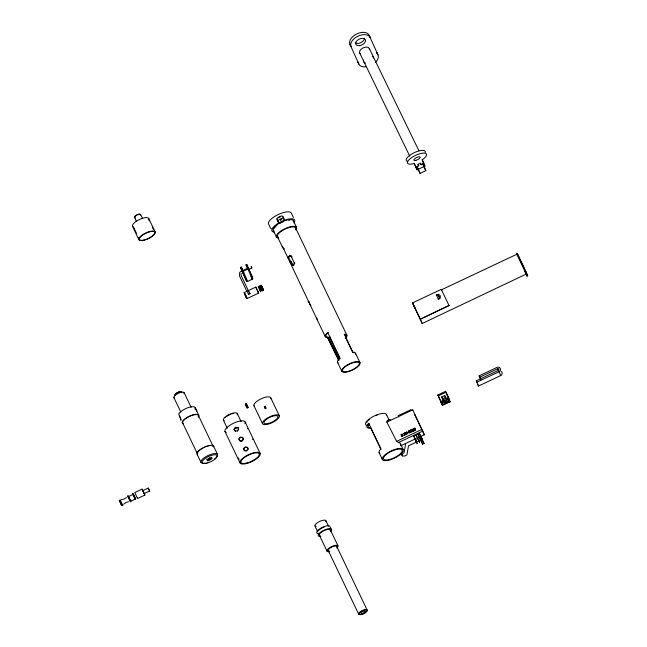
<?xml version="1.0" encoding="UTF-8"?>
<svg xmlns="http://www.w3.org/2000/svg" width="647" height="647" viewBox="0 0 647 647"><rect width="100%" height="100%" fill="white"/><g stroke="black" fill="none" stroke-linecap="round" stroke-linejoin="round"><path stroke-width="0.97" d="M415.075 428.33L414.007 428.476L414.023 429.446M290.002 262.132L290.924 261.267L292.598 264.663A2.394 1.027 74.4 0 0 293.495 265.359L293.657 265.335A2.394 1.278 77.8 0 0 294.094 265.035M329.735 528.947L330.415 530.556A6.098 2.095 -25.6 0 1 330.285 530.904M317.265 533.314A7.424 2.548 -25.6 0 1 320.783 528.195A7.424 2.548 -25.6 0 1 329.711 525.979L331.62 530.111A7.424 2.548 -25.6 0 1 330.811 531.486M413.999 428.824L414.298 429.365L415.22 429.252M405.653 443.696L404.084 452.69C399.304 455.189 403.413 457.704 406.923 454.857L408.5 445.856L420.696 440.097L419.353 437.251L420.696 440.097M415.544 429.721L414.84 430.392M415.544 429.956L415.01 429.39M241.113 273.471L241.08 275.371L248.602 291.239M238.476 430.053L238.614 429.551A2.087 1.917 6.5 0 0 237.756 427.756L235.637 427.586L234.432 429.325A2.087 1.925 -53.6 0 0 235.298 431.12L235.767 431.331M248.44 294.684L248.48 294.522A1.245 1.245 0 0 1 248.982 293.859L249.281 293.722A1.245 1.245 0 0 1 250.114 293.754M404.666 432.908L405.612 434.889L404.909 433.886L404.116 435.496M404.157 435.577L404.836 433.741L404.488 432.997M290.729 261.784L290.924 261.267M414.945 428.282C415.948 428.783 413.748 428.007 414.064 429.155M309.533 302.642L308.902 301.745M247.817 449.997L248.068 449.317A2.087 1.917 6.5 0 0 247.203 447.522L245.092 447.344L243.887 449.083A2.087 1.925 -53.6 0 0 244.744 450.886L246.806 450.935M290.277 261.38L291.805 264.558A2.37 1.019 74.4 0 0 292.703 265.456L292.856 265.48A2.394 1.278 77.8 0 0 293.455 265.149L293.601 264.971A2.394 1.512 81.7 0 0 293.916 264.259L293.981 263.976A2.37 1.698 86.4 0 0 293.778 261.865L291.417 256.932A2.37 1.698 86.4 0 0 290.082 255.832L289.88 255.816A2.394 1.512 81.7 0 0 289.314 256.026L288.069 258.088L289.953 255.905A2.394 1.512 81.7 0 1 290.511 255.702L290.738 255.711M240.757 271.425L239.625 272.678L239.511 275.897L246.774 291.215M123.682 504.248L126.036 502.444L128.551 501.789M414.654 428.274L413.805 428.815M126.521 497.47L124.07 499.144L121.151 499.662M260.086 288.91L260.862 288.877M414.8 430.19C415.528 430.053 413.797 430.328 414.711 430.158M237.36 431.177L237.829 430.894M242.083 441.06L243.337 439.434A2.087 1.917 6.5 0 0 242.479 437.639L240.369 437.461L239.164 439.208A2.087 1.925 -53.6 0 0 240.021 441.003M308.158 301.728C310.293 302.861 309.945 306.274 310.9 305.707M278.752 222.98L284.502 220.271L282.715 216.333A3.178 1.092 -25.6 0 0 279.407 216.68A3.178 1.092 -25.6 0 0 276.956 219.042L278.752 222.98L276.956 219.042M265.221 406.251L264.405 407.036L265.221 406.251L266.224 408.378L265.124 408.5M308.732 301.462L308.215 301.866L308.797 302.036M418.019 164.362L420.421 163.23L421.06 164.581L422.742 163.788L425.807 170.679L420.057 173.388L416.983 166.505L418.666 165.713L418.019 164.362L418.73 166.044M417.04 169.854L424.95 166.125L422.256 159.777L422.984 159.275A10.465 3.591 -25.6 0 0 423.381 153.096A10.465 3.591 -25.6 0 0 408.872 159.938A10.465 3.591 -25.6 0 0 413.514 163.74L414.347 163.513L417.04 169.854L414.217 163.537M240.53 267.437L241.299 267.074L242.932 270.486L247.623 268.27L245.997 264.858L246.758 264.494L252.799 278.339A0.849 0.793 -23 0 1 252.314 279.221L247.615 281.437A0.849 0.793 -23 0 1 246.62 281.251L240.53 267.437L246.475 281.016M284.397 248.699L283.661 249.046L282.108 246.402L277.506 236.778M242.164 270.85A0.849 0.793 -23 0 0 243.272 271.206L247.971 268.99A0.849 0.793 -23 0 0 248.391 267.915M248.488 269.581L251.861 267.987L251.57 267.34M242.876 272.969L243.644 272.605M245.561 278.962L246.329 278.606M251.02 276.39L251.788 276.026M251.942 278.436L252.71 278.081L246.758 264.494M245.909 296.528L246.814 297.83L244.073 292.638L255.767 287.106L256.244 288.061M262.181 288.198L261.234 285.537L263.531 290.406L261.032 285.084L263.442 290.22L261.962 287.689M246.572 297.943L244.461 293.487L246.588 297.296M244.073 292.63L244.703 293.374M261.202 286.103L261.631 286.435M261.477 286.103L261.388 286.548M245.221 294.967L245.043 294.094L246.814 297.83M262.981 289.824L260.992 285.65M244.461 293.487L246.887 298.623L258.606 293.148L258.032 291.837M516.913 254.595L516.532 253.753L517.252 253.414L527.693 275.735L526.973 276.075L526.124 274.296M524.879 271.263L526.286 274.587L526.076 274.15L422.2 323.516L412.527 302.893L441.286 289.322L441.658 290.099M441.731 290.325L441.505 289.791L516.767 254.295M438.456 295.647L437.93 294.555L436.418 295.097L438.698 294.345L440.251 295.744L440.356 297.814L438.391 299.246L439.831 298.566L438.698 296.156M420.324 319.222L449.026 305.505L420.324 319.222L422.2 323.516M247.13 408.031L245.342 404.043L246.297 403.591L248.084 407.578L247.13 408.031L246.272 406.235L247.324 405.774L248.084 407.578M526.973 276.075L525.235 271.975L525.954 271.635M128.494 496.597L133.047 494.454L133.856 496.087M137.253 497.834L137.576 498.481L144.888 495.076L142.785 490.628L148.203 488.064L149.603 491.033L144.184 493.588L143.715 492.545M129.821 499.33C129.796 502.727 136.84 499.161 134.374 497.179M437.841 394.921L441.181 401.924L443.51 400.825L441.683 396.967L444.724 395.584L446.527 399.401L448.856 398.301L448.662 397.848L445.516 391.306L437.873 395.01L441.335 402.984M480.802 379.684L479.16 375.826L496.993 367.415A2.548 2.386 -23 0 1 500.325 368.483A2.548 2.386 -23 0 1 499.055 371.726L476.912 382.167L476.265 380.824L498.522 370.31A0.954 0.89 -23 0 0 497.753 368.717L479.807 377.169L480.786 379.482M438.31 395.859L445.977 392.236M400.493 444.885A11.557 3.971 -25.6 0 0 399.062 442.75L396.651 441.359L386.833 422.087C386.17 420.493 390.295 418.31 390.642 420.283M386.833 422.087L412.697 409.883L424.351 434.752M445.581 397.428L446.009 398.439L442.993 399.862L442.564 398.851L445.548 397.355M446.527 399.401L446.333 398.948L448.662 397.848M441.044 402.329L448.719 398.714L445.548 391.395M449.754 400.938L450.207 401.852L448.824 398.948L441.157 402.571L442.548 405.491L441.634 403.477L449.511 400.347L446.187 402.159M477.898 384.682L478.545 386.024L500.689 375.583A2.548 2.386 -23 0 0 501.142 371.41M444.424 402.855L449.576 400.517M442.516 405.402L450.183 401.779M400.97 434.647L401.916 436.628L401.189 434.638M401.908 434.299L402.814 436.199L401.876 434.226M403.348 433.53L404.626 434.145M405.37 432.576L406.179 434.291L405.976 432.293L407.529 433.563M406.923 431.84L407.861 433.822L406.179 432.528L406.13 434.638L405.184 432.665M408.613 431.137L410.424 432.261L408.58 431.064M409.802 430.481C413.878 435.787 404.561 428.484 410.538 432.56M412.244 431.565C412.713 428.484 408.346 431.533 411.557 429.657L412.503 431.638L411.104 432.099M412.754 429.09L413.619 430.91L414.242 430.619L412.883 431.452M410.238 430.368L411.557 429.657M415.148 428.33L415.172 428.751L414.614 428.193M411.913 430.878L410.764 431.128L411.88 430.797M414.209 430.538L413.619 430.91M401.69 434.307L402.782 436.127M396.651 441.359L422.014 429.398L422.79 431.072L398.326 442.613M417.873 433.959L422.726 444.416L417.873 433.959L419.313 433.288L424.165 443.721L422.952 441.327M415.875 440.898L413.748 436.191L416.142 435.059L418.172 439.386M419.167 436.66L420.607 435.981M400.76 445.783L415.261 438.949M417.072 438.092L424.351 434.752M415.778 440.51L415.358 439.564L417.752 438.431L418.002 439.014M330.431 530.411L331.652 529.836M442.216 404.69L450.094 401.561M414.484 428.411L414.953 428.508M414.695 429.26L415.042 429.462L414.298 429.365M289.16 256.172L289.799 256.05M291.417 256.932L292.064 256.81A2.37 1.698 86.4 0 0 291.926 256.552M291.676 264.3L292.323 264.186M241.566 441.238L240.49 441.205M387.424 420.849L387.877 420.865M414.873 430.473L414.331 430.029M414.072 429.43L413.918 428.581M179.664 416.264L179.211 416.086L180.092 417.372A3.195 0.914 58.2 0 1 180.796 418.835M248.302 293.989L247.623 292.484A1.245 0.97 -24.2 0 1 248.157 291.902L248.456 291.765A1.245 0.97 -24.2 0 1 249.273 291.708L249.977 293.245A1.245 1.245 0 0 1 249.475 293.9L249.176 294.045A1.245 1.245 0 0 1 248.327 294.021L248.351 294.013M403.113 433.636L404.561 434.323M415.487 429.236L415.665 430.109L415.325 429.382M422.119 439.41L421.731 438.868M422.03 439.459L420.793 436.862M418.884 440.939L418.52 440.114M238.832 458.901L239.155 459.33M316.52 317.596A2.37 0.469 68.7 0 1 317.248 319.578L317.645 320.613L283.022 247.534A2.37 0.469 68.7 0 0 282.213 246.313L282.108 246.402M328.571 526.148L325.595 520.35A6.098 2.095 -25.6 0 0 317.612 522.574A6.098 2.095 -25.6 0 0 316.116 526.577M258.565 287.074L259.318 288.602M258.606 293.148L258.371 292.687M246.887 298.623L245.407 295.356M142.785 490.62L143.359 491.769M137.576 498.481L134.802 492.569L142.089 489.132L142.874 490.709M132.643 493.588L133.986 496.362M134.964 498.586L135.417 499.492L134.244 496.912M130.468 500.786L129.691 499.055M130.888 501.676L130.411 500.738M196.809 411.104L195.216 407.836L198.799 415.261M424.319 434.703L414.598 414.363L414.784 414.816M149.594 491.016L148.212 488.105M144.863 495.044L144.103 493.499M128.518 496.629L129.432 498.505M130.338 501.773L127.613 495.966L127.839 496.516M251.861 267.987L251.165 266.515L251.457 267.162M401.819 454.647L402.127 455.286M402.45 456.006L402.167 455.423M248.941 269.387L248.747 268.95M521.806 263.167L523.229 266.184L521.797 263.151M261.752 290.155L261.445 289.403M437.93 294.555L439.442 297.766M441.505 289.791L449.083 305.659M412.527 302.893L420.259 319.076M122.598 505.024L122.833 505.477L120.172 499.88M422.062 439.297L421.577 438.537M416.191 441.489L416.498 442.079L416.126 441.246M260.434 291.11L260.749 291.724L259.673 289.371M135.571 498.627C136.557 500.463 132.813 492.504 133.347 493.912M327.964 337.305L338.891 359.481M327.261 337.095L338.826 360.573L327.989 337.839M261.752 290.196L262.189 291.045L261.339 289.177M256.358 288.295L255.986 287.616M419.021 441.327L419.685 442.621L418.35 439.758M247.623 268.545L245.997 264.858M256.252 288.069L256.495 288.57M244.558 293.584L244.873 294.231M121.725 504.458C123.763 508.534 118.547 497.389 120.027 500.843M369.065 35.205L370.173 37.494A10.603 6.389 -25.9 0 0 357.969 36.183A10.603 6.389 -25.9 0 0 350.998 46.535L349.89 44.255A10.603 6.389 -25.9 0 1 356.861 33.895A10.603 6.389 -25.9 0 1 369.065 35.205L378.026 54.995A10.603 6.389 -25.9 0 1 375.495 62.306M378.026 54.995L376.918 52.706A10.603 6.389 -25.9 0 1 377.266 54.372M369.308 48.501L418.908 150.759M359.716 53.022L409.761 156.186M365.911 66.827A10.603 6.389 -25.9 0 1 358.85 64.037L357.742 61.756A10.603 6.389 -25.9 0 0 358.745 63.107M446.155 392.656L448.856 398.301M256.406 288.376L256.633 288.869M411.492 410.449L411.088 409.616L398.131 415.706L398.746 417.008M421.246 437.485L420.793 436.571L420.914 437.121M422.645 440.688L419.313 433.288M415.609 440.146L415.139 439.216L416.118 441.165M416.28 441.739L417.283 443.753L415.681 440.413M260.636 287.672L259.69 285.715L260.87 288.174M256.568 288.708L256.786 289.185M527.693 275.735L517.252 253.414M516.532 253.753L525.235 271.975M424.95 166.125L422.127 159.801M425.807 170.679L422.742 163.788M416.983 166.505L420.057 173.388M479.16 375.826L479.807 377.169M436.418 295.097L438.391 299.246M444.707 395.543L446.333 398.948M412.576 429.179L413.441 430.999M413.748 436.191L415.358 439.564M409.616 430.57L410.424 432.261M408.702 431.371L409.316 433.134L408.378 431.153M406.745 431.929L407.561 433.644M386.494 414.581L389.268 420.38M400.453 443.769L403.243 449.608A11.557 3.971 -25.6 0 1 388.912 460.171A11.557 3.971 -25.6 0 1 386.227 453.838A11.557 3.971 -25.6 0 1 403.243 449.608M293.334 220.732L296.552 227.469M295.404 227.526L346.921 335.267M355.51 353.23L360.023 362.66A10.069 3.461 -25.6 0 1 347.536 371.863A10.069 3.461 -25.6 0 1 345.191 366.348A10.069 3.461 -25.6 0 1 360.023 362.66M352.752 352.445L345.878 338.074L346.38 337.435A10.069 3.461 -25.6 0 0 345.029 334.248L344.244 334.216L352.833 352.178L353.618 352.211A10.069 3.461 -25.6 0 1 355.551 354.2M284.502 220.271L282.715 216.333M339.99 358.713L329.865 337.524L328.894 337.669A10.069 3.461 -25.6 0 1 326.986 333.165L327.73 332.493L339.966 358.098L339.222 358.762A10.069 3.461 -25.6 0 0 338.171 362.951M328.466 337.621L338.899 359.433M380.962 449.471L370.836 428.29L369.987 428.338A11.557 3.971 -25.6 0 1 368.094 423.89L368.701 423.259L380.937 448.856L380.339 449.487A11.557 3.971 -25.6 0 0 379.878 453.507M288.311 256.891L292.04 264.518M317.54 320.508L325.271 336.675M337.516 362.271L341.81 371.257M273.204 230.235L276.423 236.972M379.118 452.73L382.345 459.467M261.234 285.537L263.224 289.71M270.721 397.808L279.318 415.77A9.276 3.186 -25.6 0 1 267.809 424.246A9.276 3.186 -25.6 0 1 265.65 419.167A9.276 3.186 -25.6 0 1 279.318 415.77M329.857 528.842L338.017 545.906M336.772 546.497L367.156 610.048M264.267 406.704L265.27 408.831M328.239 550.524L358.624 614.076M314.968 525.962L317.54 531.349M319.367 535.166L326.994 551.107M253.947 405.718L262.536 423.688M148.77 218.532L155.215 232.006A9.009 3.098 -25.6 0 1 144.038 240.239A9.009 3.098 -25.6 0 1 141.944 235.298A9.009 3.098 -25.6 0 1 155.215 232.006M152.158 226.838L153.444 229.539M245.132 421.973L260.167 453.418A11.136 3.825 -25.6 0 1 246.353 463.592A11.136 3.825 -25.6 0 1 243.765 457.494A11.136 3.825 -25.6 0 1 260.167 453.418M237.287 413.57L241.153 421.65M140.682 214.642L142.599 218.646M134.544 217.529L136.46 221.541M133.808 227.784L136.388 233.179M138.539 237.667L139.396 239.463M132.473 226.215L138.911 239.689M223.385 420.129L227.251 428.209M224.986 431.476L240.021 462.92M213.615 446.252L217.562 454.493M198.378 415.463L213.203 446.446A8.71 2.992 -25.6 0 1 213.284 446.842M184.144 392.729L191.108 407.303M173.889 397.565L180.845 412.107M182.632 422.887L197.011 452.965M197.036 454.073L200.974 462.314M448.824 398.948L449.002 399.361M441.707 397.007L442.564 398.851M256.738 289.072L256.948 289.524M242.334 271.497C241.38 269.548 243.377 273.689 242.374 271.643M129.303 498.239L128.114 495.78L128.429 496.532M121.401 503.77L121.038 503.018M260.692 287.761L261.186 288.805M256.924 289.452L257.474 290.624M524.66 270.818L524.943 271.425M441.157 402.612L440.47 401.132M259.584 289.136L258.226 286.362L258.428 286.856M143.408 491.825L143.771 492.602M133.961 496.273L134.325 497.05M129.408 498.425L129.772 499.201M421.318 437.752L422.006 439.386M421.399 438.173L421.157 437.396M418.132 439.224L418.512 440.033M248.658 268.756L248.343 268.141M261.113 288.691L261.339 289.152M257.441 290.568L257.829 291.385M245.342 404.043L246.361 406.227M261.234 288.942L261.493 289.476M259.795 289.621L260.054 290.155M257.603 290.915L257.991 291.732M448.484 398.261L448.145 397.517M142.858 490.871L142.089 489.14M260.013 290.082L260.418 290.996M257.902 291.554L258.137 292.048M130.419 500.6L130.888 501.668M258.145 292.088L258.379 292.59M132.983 494.381L132.667 493.661M349.89 44.255L358.85 64.037M255.994 287.664L255.767 287.122M412.972 303.896L415.018 308.32L413.951 306.217M420.421 163.23L421.132 164.912M499.055 371.726L500.689 375.583M497.592 368.782L498.57 371.095M476.265 380.824L478.545 386.024M443.51 400.825L443.316 400.372L440.987 401.472L441.181 401.924M441.634 403.477L441.925 404.173M412.697 409.883L412.883 410.335M416.142 435.059L417.064 437.243M247.971 268.99L252.314 279.221M243.272 271.206L247.615 281.437M241.299 267.074L242.86 270.761M246.297 403.591L247.227 405.782M414.129 428.387L414.031 428.743M325.991 520.754L326.015 521.345A6.098 2.095 -25.6 0 1 325.886 521.692M180.974 419.458L180.958 420.324L180.084 417.258A3.178 1.003 71.4 0 0 179.413 415.649L178.726 414.04A9.171 3.146 -25.6 0 1 188.892 407.359A9.171 3.146 -25.6 0 1 194.99 409.033M226.329 432.471A11.136 3.825 -25.6 0 1 233.567 423.203A11.136 3.825 -25.6 0 1 244.938 423.688M225.253 417.776A6.357 2.184 -25.6 0 1 225.666 417.347M226.725 416.466A6.357 2.184 -25.6 0 1 227.348 416.029M228.027 415.609A6.357 2.184 -25.6 0 1 229.483 414.832M230.243 414.501A6.357 2.184 -25.6 0 1 231.003 414.201M232.475 413.748A6.357 2.184 -25.6 0 1 233.163 413.603M224.307 420.809A7.683 2.637 -25.6 0 1 229.305 414.42A7.683 2.637 -25.6 0 1 237.15 414.751M233.785 429.503A6.357 2.184 -25.6 0 1 238.193 427.424M252.565 439.111A2.087 0.655 71.4 0 1 252.775 439.604M247.364 428.46A2.087 0.655 71.4 0 1 247.607 428.799M238.541 458.432A2.087 0.598 58.1 0 1 238.282 457.955M211.658 457.138A2.701 0.93 -25.6 0 1 209.094 459.354A2.701 0.93 -25.6 0 1 206.814 459.03M205.196 463.09A9.171 3.146 -25.6 0 1 202.123 459.54A9.171 3.146 -25.6 0 1 213.963 453.628A9.171 3.146 -25.6 0 1 216.001 457.688M215.289 458.327A9.171 3.146 -25.6 0 1 214.48 458.966M208.31 462.217A9.171 3.146 -25.6 0 1 207.226 462.581M197.634 454.695A9.171 3.146 -25.6 0 1 203.554 447.522A9.171 3.146 -25.6 0 1 213.704 446.665M197.667 454.21A8.71 2.992 -25.6 0 1 197.448 453.879M197.416 453.037A8.71 2.992 -25.6 0 1 202.155 448.468M203.134 447.918A8.71 2.992 -25.6 0 1 205.196 446.948M206.231 446.543A8.71 2.992 -25.6 0 1 207.258 446.195M208.253 445.92A8.71 2.992 -25.6 0 1 210.065 445.589M212.628 445.864A8.71 2.992 -25.6 0 1 212.976 446.123M183.206 423.478A8.71 2.992 -25.6 0 1 189.854 416.183A8.71 2.992 -25.6 0 1 198.233 416.797M183.319 423.898A9.171 3.146 -25.6 0 1 189.822 416.021A9.171 3.146 -25.6 0 1 198.305 417.234M174.261 397.945A5.669 1.949 -25.6 0 1 178.596 393.198A5.669 1.949 -25.6 0 1 184.039 393.594M175.248 395.002A3.34 1.148 -25.6 0 1 175.596 394.063M176.073 393.602A3.34 1.148 -25.6 0 1 179.389 391.945M175.07 395.454A3.809 1.31 -25.6 0 1 177.755 392.373A3.809 1.31 -25.6 0 1 181.726 392.317M407.529 161.338A10.465 3.591 -25.6 0 1 413.716 152.935A10.465 3.591 -25.6 0 1 425.249 152.49M364.447 38.302A5.297 3.195 -25.9 0 1 361.099 42.492A5.297 3.195 -25.9 0 1 355.551 42.937M360.581 53.968A5.297 3.195 -25.9 0 1 362.894 47.999A5.297 3.195 -25.9 0 1 369.477 49.334M373.02 56.887A5.297 3.195 -25.9 0 1 373.408 58.084M365.434 63.082A5.297 3.195 -25.9 0 1 363.63 60.017M372.365 56.305A5.297 3.195 -25.9 0 1 372.729 56.572M254.554 406.348A9.276 3.186 -25.6 0 1 261.089 398.827A9.276 3.186 -25.6 0 1 270.761 398.698M366.348 425.216A11.557 3.971 -25.6 0 1 373.812 416.183A11.557 3.971 -25.6 0 1 386.607 415.099M369.502 424.966A10.279 3.534 -25.6 0 1 367.981 424.804M366.922 422.313A10.279 3.534 -25.6 0 1 367.294 421.682M368.491 420.307A10.279 3.534 -25.6 0 1 369.283 419.596M375.883 415.714A10.279 3.534 -25.6 0 1 377.112 415.228M370.796 427.667A10.279 3.534 -25.6 0 1 369.113 423.704M283.079 220.821A12.616 4.335 -25.6 0 1 293.997 222.819M274.231 232.144A12.616 4.335 -25.6 0 1 280.094 222.228M293.342 217.618A12.616 4.335 -25.6 0 0 293.212 217.052L291.344 213.138A12.616 4.335 -25.6 0 0 278.242 214.529A12.616 4.335 -25.6 0 0 268.529 223.902L270.397 227.809A12.616 4.335 -25.6 0 0 271.222 228.658M273.932 230.979A11.128 3.825 -25.6 0 1 281.113 222.277A11.128 3.825 -25.6 0 1 293.439 221.234M278.59 237.409A10.069 3.461 -25.6 0 1 285.133 229.038A10.069 3.461 -25.6 0 1 295.42 229.475M278.517 238.096A11.128 3.825 -25.6 0 1 284.995 228.698A11.128 3.825 -25.6 0 1 295.954 229.871M274.336 228.237A10.069 3.461 -25.6 0 1 276.649 225.568M279.601 223.522A10.069 3.461 -25.6 0 1 283.111 221.767M288.748 220.19A10.069 3.461 -25.6 0 1 289.67 220.134M291.182 255.848A2.37 1.698 86.4 0 1 291.385 255.969M294.628 262.318A2.37 1.698 86.4 0 1 294.717 262.933M294.717 263.248A2.37 1.698 86.4 0 1 294.684 263.555M338.389 360.508A9.276 3.186 -25.6 0 1 338.729 359.934M353.674 352.752A9.276 3.186 -25.6 0 1 354.184 352.947M344.455 334.669A9.276 3.186 -25.6 0 1 345.231 338.211M330.261 337.111A9.276 3.186 -25.6 0 1 328.28 332.461M278.032 221.29A3.178 1.092 -25.6 0 1 280.483 218.929A3.178 1.092 -25.6 0 1 283.79 218.581M278.671 217.813A1.593 0.55 -25.6 0 1 279.261 217.376M280.005 217.028A1.593 0.55 -25.6 0 1 280.369 216.915M133.557 227.016A9.009 3.098 -25.6 0 1 139.412 219.527A9.009 3.098 -25.6 0 1 148.616 219.915M135.458 217.885A3.389 1.165 -25.6 0 1 136.76 215.208A3.389 1.165 -25.6 0 1 140.625 215.16M134.883 216.963A2.863 0.979 -25.6 0 1 137.018 214.731A2.863 0.979 -25.6 0 1 140.011 214.545M149.15 220.554A8.484 2.911 -25.6 0 1 149.231 220.934M134.366 228.359A8.484 2.911 -25.6 0 1 134.026 228.108M329.129 551.001A4.715 1.617 -25.6 0 1 331.321 547.289A4.715 1.617 -25.6 0 1 336.788 546.95M320.103 535.708A6.098 2.095 -25.6 0 1 322.335 531.575A6.098 2.095 -25.6 0 1 329.994 529.553L331.102 528.898A7.424 2.548 -25.6 0 0 320.661 532.117A7.424 2.548 -25.6 0 0 320.839 536.46M329.8 551.624A6.098 2.095 -25.6 0 1 327.754 549.263A6.098 2.095 -25.6 0 1 335.623 545.332A6.098 2.095 -25.6 0 1 336.982 548.033M318.3 530.936A6.098 2.095 -25.6 0 1 318.615 530.532M319.011 530.119A6.098 2.095 -25.6 0 1 320.022 529.278M320.621 528.858A6.098 2.095 -25.6 0 1 321.955 528.073M322.667 527.717A6.098 2.095 -25.6 0 1 324.123 527.111M318.17 533.565A7.424 2.548 -25.6 0 1 317.669 533.468M362.967 613.801A4.715 1.617 -25.6 0 1 359.036 612.855A4.715 1.617 -25.6 0 1 366.388 609.587A4.715 1.617 -25.6 0 1 363.525 613.55M208.73 458.472L209.693 458.068L208.738 458.44M260.547 288.061C258.994 290.058 259.415 285.982 260.547 288.061M234.408 428.443L234.287 428.985A2.087 1.925 -53.6 0 0 235.152 430.781L237.214 430.837L238.468 429.212A2.087 1.917 6.5 0 0 237.611 427.416L235.5 427.246L234.432 428.395M239.131 438.326L239.018 438.86A2.087 1.925 -53.6 0 0 239.875 440.664L241.938 440.72L243.199 439.095A2.087 1.917 6.5 0 0 242.334 437.299L240.223 437.129L239.131 438.326M243.854 448.209L243.741 448.743A2.087 1.925 -53.6 0 0 244.598 450.538L246.669 450.603L247.922 448.978A2.087 1.917 6.5 0 0 247.065 447.174L244.946 447.012L243.854 448.209M342.692 369.494L342.489 370.019A9.276 3.186 -25.6 0 0 353.949 368.968A9.276 3.186 -25.6 0 0 356.537 362.045A9.276 3.186 -25.6 0 0 342.692 369.494M280.458 220.045L281.388 219.705L280.458 220.045M119.323 500.503L121.652 505.453L119.323 500.503M246.709 463.074A10.077 3.461 -25.6 0 0 259.204 453.87A10.077 3.461 -25.6 0 0 244.364 457.558A10.077 3.461 -25.6 0 0 246.709 463.074M208.714 460.462A2.701 0.93 -25.6 0 0 212.062 457.995A2.701 0.93 -25.6 0 0 208.083 458.982A2.701 0.93 -25.6 0 0 208.714 460.462M206.838 463.187A8.29 2.847 -25.6 0 0 217.117 455.609A8.29 2.847 -25.6 0 0 204.905 458.642A8.29 2.847 -25.6 0 0 206.838 463.187M415.875 160.319A3.445 1.181 -25.6 0 0 420.146 157.172A3.445 1.181 -25.6 0 0 415.075 158.434A3.445 1.181 -25.6 0 0 415.875 160.319M359.32 45.67A5.297 3.195 -25.9 0 0 365.377 39.75A5.297 3.195 -25.9 0 0 357.055 40.615A5.297 3.195 -25.9 0 0 359.32 45.67M268.343 423.47A7.683 2.637 -25.6 0 0 277.878 416.45A7.683 2.637 -25.6 0 0 266.556 419.264A7.683 2.637 -25.6 0 0 268.343 423.47M389.34 459.548A10.279 3.534 -25.6 0 0 402.094 450.15A10.279 3.534 -25.6 0 0 386.946 453.919A10.279 3.534 -25.6 0 0 389.34 459.548M144.216 239.98A8.484 2.911 -25.6 0 0 154.73 232.233A8.484 2.911 -25.6 0 0 142.243 235.33A8.484 2.911 -25.6 0 0 144.216 239.98M362.199 613.445A2.386 0.817 -25.6 0 0 365.159 611.269A2.386 0.817 -25.6 0 0 361.641 612.143A2.386 0.817 -25.6 0 0 362.199 613.445M361.503 614.456A4.448 1.529 -25.6 0 0 367.027 610.388A4.448 1.529 -25.6 0 0 360.468 612.013A4.448 1.529 -25.6 0 0 361.503 614.456"/></g></svg>
